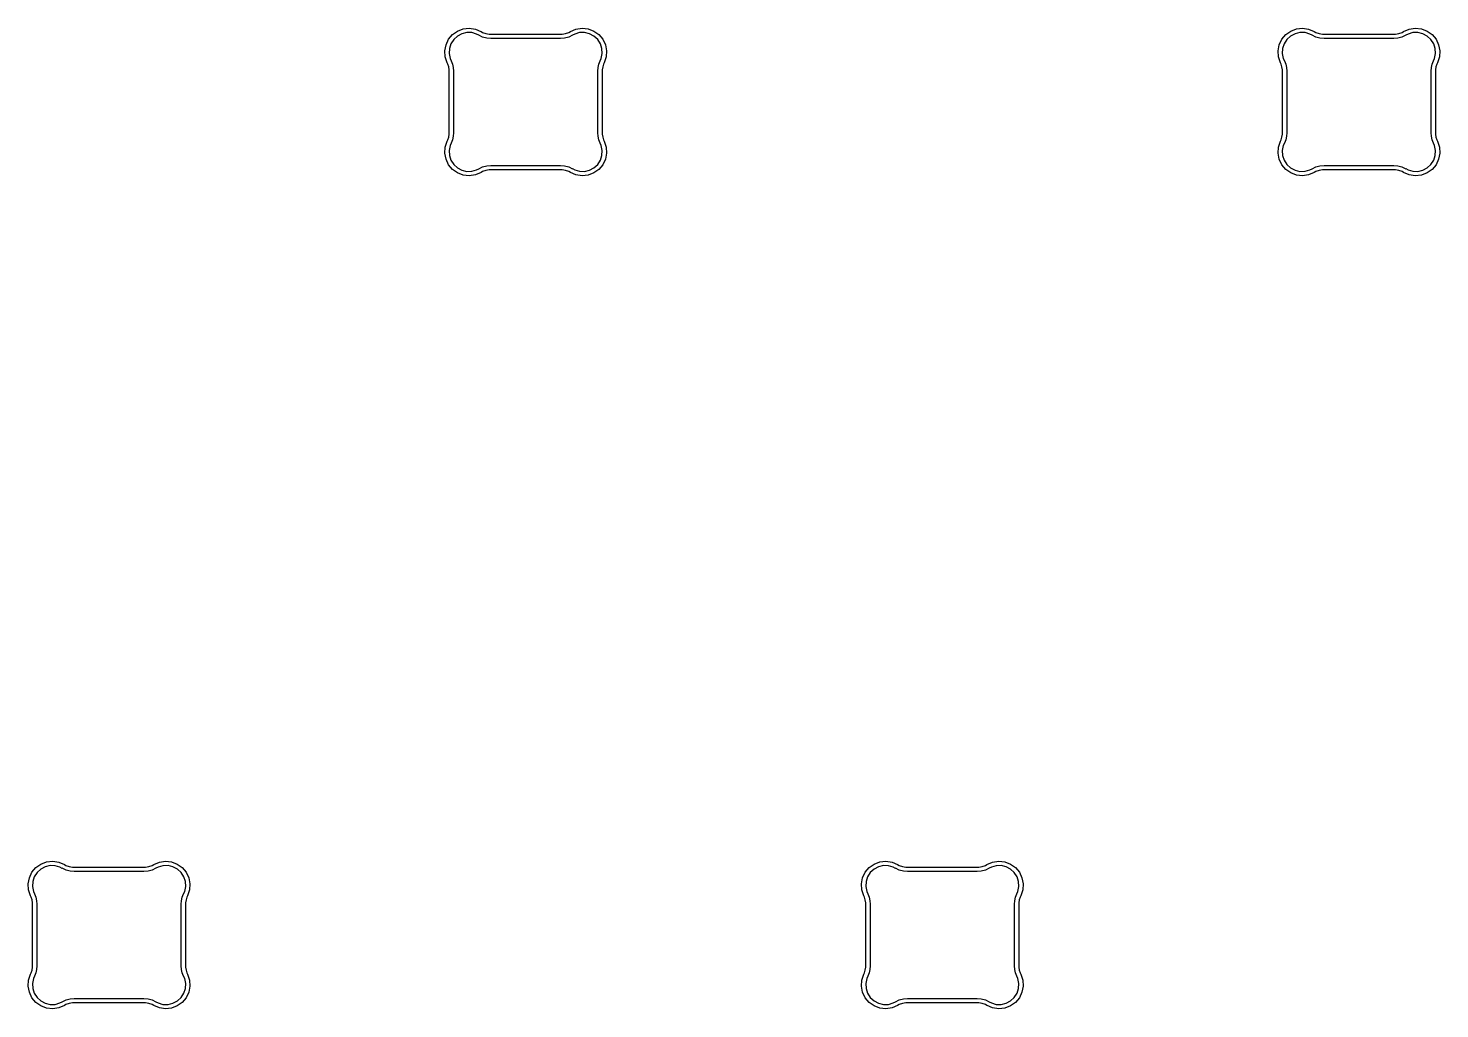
# Model space of a CAD drawing. Extents: x 46 to 356, y -183 to -54.
# Drawn here: x 84.8 to 117.07, y -109.79 to -87.36 of the extents above; entities that cross this region are included whole.
import ezdxf

# ---------------------------------------------------------------- set-up
doc = ezdxf.new("R2010")
doc.units = 0
doc.layers.add('BLACK', color=7, linetype='CONTINUOUS')

msp = doc.modelspace()

# ---------------------------------------------------------------- linework, layer by layer
at = {"layer": 'BLACK', "linetype": 'CONTINUOUS'}
for p, q in [((94.503011, -87.509235), (94.616941, -87.428262)), ((94.616941, -87.428262), (94.747605, -87.378624)), ((94.747605, -87.378624), (94.886562, -87.363528)), ((94.886562, -87.363528), (95.024836, -87.383949)), ((95.024836, -87.383949), (95.153298, -87.438483)), ((95.153298, -87.438483), (95.153511, -87.43853)), ((95.153511, -87.43853), (95.153499, -87.438551)), ((95.153499, -87.438551), (95.153504, -87.438554)), ((95.153504, -87.438554), (95.153517, -87.438533)), ((95.153517, -87.438533), (95.153569, -87.438592)), ((95.153569, -87.438592), (95.187849, -87.458579)), ((97.162133, -87.458568), (97.19648, -87.438533)), ((97.19648, -87.438534), (97.196495, -87.43853)), ((97.19648, -87.438533), (97.19648, -87.438534)), ((97.196495, -87.43853), (97.325153, -87.383913)), ((97.325153, -87.383913), (97.463437, -87.36349)), ((97.463437, -87.36349), (97.602403, -87.378587)), ((97.602403, -87.378587), (97.733076, -87.428228)), ((97.733076, -87.428228), (97.847014, -87.509207)), ((113.553011, -87.509235), (113.666941, -87.428262)), ((113.666941, -87.428262), (113.797605, -87.378624)), ((113.797605, -87.378624), (113.936562, -87.363528)), ((113.936562, -87.363528), (114.074836, -87.383949)), ((114.074836, -87.383949), (114.203298, -87.438483)), ((114.203298, -87.438483), (114.203511, -87.43853)), ((114.203511, -87.43853), (114.203499, -87.438551)), ((114.203499, -87.438551), (114.203504, -87.438554)), ((114.203504, -87.438554), (114.203517, -87.438533)), ((114.203517, -87.438533), (114.203569, -87.438592)), ((114.203569, -87.438592), (114.237849, -87.458579)), ((116.212133, -87.458568), (116.24648, -87.438533)), ((116.24648, -87.438534), (116.246495, -87.43853)), ((116.24648, -87.438533), (116.24648, -87.438534)), ((116.246495, -87.43853), (116.375153, -87.383913)), ((116.375153, -87.383913), (116.513437, -87.36349)), ((116.513437, -87.36349), (116.652403, -87.378587)), ((116.652403, -87.378587), (116.783076, -87.428228)), ((116.783076, -87.428228), (116.897014, -87.509207)), ((94.327049, -87.879882), (94.353227, -87.742581)), ((94.353227, -87.742581), (94.413172, -87.616314)), ((94.413172, -87.616314), (94.503011, -87.509235)), ((94.466278, -87.718888), (94.430476, -87.828456)), ((94.528544, -87.621885), (94.466278, -87.718888)), ((94.613253, -87.54371), (94.528544, -87.621885)), ((94.714932, -87.489414), (94.613253, -87.54371)), ((94.827016, -87.462504), (94.714932, -87.489414)), ((94.942263, -87.464718), (94.827016, -87.462504)), ((95.05323, -87.495912), (94.942263, -87.464718)), ((95.103041, -87.524905), (95.05323, -87.495912)), ((95.103061, -87.524871), (95.103041, -87.524905)), ((95.103055, -87.524895), (95.103067, -87.524874)), ((95.190635, -87.56619), (95.103055, -87.524895)), ((95.103065, -87.524871), (95.103061, -87.524871)), ((95.103067, -87.524874), (95.103065, -87.524871)), ((95.187849, -87.458579), (95.262486, -87.486032)), ((95.2841, -87.591487), (95.190635, -87.56619)), ((95.262486, -87.486032), (95.34078, -87.49997)), ((95.380544, -87.6), (95.2841, -87.591487)), ((95.34078, -87.49997), (95.380543, -87.500001)), ((95.380543, -87.500001), (95.380544, -87.500001)), ((95.380544, -87.500001), (95.380548, -87.500001)), ((95.380548, -87.600001), (95.380544, -87.6)), ((95.380548, -87.500001), (96.969452, -87.500001)), ((95.380553, -87.600001), (95.380548, -87.600001)), ((96.969452, -87.600001), (95.380553, -87.600001)), ((96.969452, -87.500001), (96.969577, -87.500025)), ((96.969455, -87.6), (96.969452, -87.600001)), ((96.969457, -87.600001), (96.969455, -87.6)), ((97.065907, -87.591493), (96.969457, -87.600026)), ((96.969457, -87.600026), (96.969457, -87.600001)), ((96.969577, -87.500025), (97.00921, -87.499987)), ((97.00921, -87.499987), (97.087501, -87.486034)), ((97.159367, -87.566179), (97.065907, -87.591493)), ((97.087501, -87.486034), (97.162133, -87.458568)), ((97.246923, -87.524876), (97.159367, -87.566179)), ((97.246939, -87.524873), (97.246923, -87.524876)), ((97.296754, -87.495876), (97.246939, -87.524873)), ((97.407731, -87.464679), (97.296754, -87.495876)), ((97.522988, -87.462465), (97.407731, -87.464679)), ((97.635081, -87.489377), (97.522988, -87.462465)), ((97.736769, -87.543678), (97.635081, -87.489377)), ((97.821485, -87.621859), (97.736769, -87.543678)), ((97.883757, -87.718871), (97.821485, -87.621859)), ((97.847014, -87.509207), (97.93686, -87.616292)), ((97.919562, -87.828448), (97.883757, -87.718871)), ((97.93686, -87.616292), (97.996809, -87.742569)), ((97.996809, -87.742569), (98.022989, -87.879879)), ((113.377049, -87.879882), (113.403227, -87.742581)), ((113.403227, -87.742581), (113.463172, -87.616314)), ((113.463172, -87.616314), (113.553011, -87.509235)), ((113.516278, -87.718888), (113.480476, -87.828456)), ((113.578544, -87.621885), (113.516278, -87.718888)), ((113.663253, -87.54371), (113.578544, -87.621885)), ((113.764932, -87.489414), (113.663253, -87.54371)), ((113.877016, -87.462504), (113.764932, -87.489414)), ((113.992263, -87.464718), (113.877016, -87.462504)), ((114.10323, -87.495912), (113.992263, -87.464718)), ((114.153041, -87.524905), (114.10323, -87.495912)), ((114.153061, -87.524871), (114.153041, -87.524905)), ((114.153055, -87.524895), (114.153067, -87.524874)), ((114.240635, -87.56619), (114.153055, -87.524895)), ((114.153065, -87.524871), (114.153061, -87.524871)), ((114.153067, -87.524874), (114.153065, -87.524871)), ((114.237849, -87.458579), (114.312486, -87.486032)), ((114.3341, -87.591487), (114.240635, -87.56619)), ((114.312486, -87.486032), (114.39078, -87.49997)), ((114.430544, -87.6), (114.3341, -87.591487)), ((114.39078, -87.49997), (114.430543, -87.500001)), ((114.430543, -87.500001), (114.430544, -87.500001)), ((114.430544, -87.500001), (114.430548, -87.500001)), ((114.430548, -87.600001), (114.430544, -87.6)), ((114.430548, -87.500001), (116.019452, -87.500001)), ((114.430553, -87.600001), (114.430548, -87.600001)), ((116.019452, -87.600001), (114.430553, -87.600001)), ((116.019452, -87.500001), (116.019577, -87.500025)), ((116.019455, -87.6), (116.019452, -87.600001)), ((116.019457, -87.600001), (116.019455, -87.6)), ((116.115907, -87.591493), (116.019457, -87.600026)), ((116.019457, -87.600026), (116.019457, -87.600001)), ((116.019577, -87.500025), (116.05921, -87.499987)), ((116.05921, -87.499987), (116.137501, -87.486034)), ((116.209367, -87.566179), (116.115907, -87.591493)), ((116.137501, -87.486034), (116.212133, -87.458568)), ((116.296923, -87.524876), (116.209367, -87.566179)), ((116.296939, -87.524873), (116.296923, -87.524876)), ((116.346754, -87.495876), (116.296939, -87.524873)), ((116.457731, -87.464679), (116.346754, -87.495876)), ((116.572988, -87.462465), (116.457731, -87.464679)), ((116.685081, -87.489377), (116.572988, -87.462465)), ((116.786769, -87.543678), (116.685081, -87.489377)), ((116.871485, -87.621859), (116.786769, -87.543678)), ((116.933757, -87.718871), (116.871485, -87.621859)), ((116.897014, -87.509207), (116.98686, -87.616292)), ((116.969562, -87.828448), (116.933757, -87.718871)), ((116.98686, -87.616292), (117.046809, -87.742569)), ((117.046809, -87.742569), (117.072989, -87.879879)), ((94.336329, -88.019348), (94.327049, -87.879882)), ((94.380466, -88.151971), (94.336329, -88.019348)), ((94.430476, -87.828456), (94.423452, -87.94351)), ((94.423452, -87.94351), (94.445657, -88.056619)), ((94.445657, -88.056619), (94.470567, -88.108592)), ((97.879509, -88.108519), (97.90438, -88.056631)), ((97.90438, -88.056631), (97.926587, -87.943512)), ((97.926587, -87.943512), (97.919562, -87.828448)), ((98.013709, -88.019355), (97.969569, -88.151987)), ((98.022989, -87.879879), (98.013709, -88.019355)), ((113.386329, -88.019348), (113.377049, -87.879882)), ((113.430466, -88.151971), (113.386329, -88.019348)), ((113.480476, -87.828456), (113.473452, -87.94351)), ((113.473452, -87.94351), (113.495657, -88.056619)), ((113.495657, -88.056619), (113.520567, -88.108592)), ((116.929509, -88.108519), (116.95438, -88.056631)), ((116.95438, -88.056631), (116.976587, -87.943512)), ((116.976587, -87.943512), (116.969562, -87.828448)), ((117.063709, -88.019355), (117.019569, -88.151987)), ((117.072989, -87.879879), (117.063709, -88.019355)), ((94.380466, -88.151972), (94.380465, -88.151971)), ((94.380465, -88.151971), (94.380466, -88.151971)), ((94.395092, -88.182347), (94.380466, -88.151972)), ((94.414965, -88.246778), (94.395092, -88.182347)), ((94.425016, -88.31345), (94.414965, -88.246778)), ((94.425001, -88.347159), (94.425017, -88.347073)), ((94.425001, -89.75284), (94.425001, -88.347159)), ((94.425017, -88.347073), (94.425016, -88.31345)), ((94.470567, -88.108592), (94.470567, -88.108593)), ((94.470567, -88.108593), (94.470567, -88.108596)), ((94.470567, -88.108596), (94.500585, -88.185089)), ((94.500585, -88.185089), (94.518872, -88.265207)), ((94.518872, -88.265207), (94.525018, -88.347155)), ((94.525001, -88.347155), (94.525, -88.347156)), ((94.525, -88.347156), (94.525001, -88.347159)), ((94.525018, -88.347155), (94.525001, -88.347155)), ((94.525001, -88.347159), (94.525001, -89.752843)), ((97.824999, -88.347154), (97.83114, -88.265212)), ((97.824999, -88.347155), (97.824999, -88.347154)), ((97.824999, -88.347159), (97.824999, -88.347155)), ((97.824999, -89.752843), (97.824999, -88.347159)), ((97.83114, -88.265212), (97.849411, -88.185097)), ((97.849411, -88.185097), (97.879407, -88.108596)), ((97.879407, -88.108596), (97.879427, -88.108606)), ((97.879427, -88.108606), (97.879431, -88.1086)), ((97.879431, -88.1086), (97.879433, -88.108592)), ((97.879433, -88.108592), (97.879438, -88.108594)), ((97.879438, -88.108594), (97.879509, -88.108519)), ((97.935044, -88.246768), (97.924999, -88.313447)), ((97.924999, -88.313447), (97.924999, -88.347159)), ((97.924999, -88.347159), (97.924999, -89.752843)), ((97.954903, -88.182328), (97.935044, -88.246768)), ((97.969486, -88.15202), (97.954903, -88.182328)), ((97.969535, -88.15197), (97.969486, -88.15202)), ((97.969569, -88.151987), (97.969535, -88.15197)), ((113.430466, -88.151972), (113.430465, -88.151971)), ((113.430465, -88.151971), (113.430466, -88.151971)), ((113.445092, -88.182347), (113.430466, -88.151972)), ((113.464965, -88.246778), (113.445092, -88.182347)), ((113.475016, -88.31345), (113.464965, -88.246778)), ((113.475001, -88.347159), (113.475017, -88.347073)), ((113.475001, -89.75284), (113.475001, -88.347159)), ((113.475017, -88.347073), (113.475016, -88.31345)), ((113.520567, -88.108592), (113.520567, -88.108593)), ((113.520567, -88.108593), (113.520567, -88.108596)), ((113.520567, -88.108596), (113.550585, -88.185089)), ((113.550585, -88.185089), (113.568872, -88.265207)), ((113.568872, -88.265207), (113.575018, -88.347155)), ((113.575001, -88.347155), (113.575, -88.347156)), ((113.575, -88.347156), (113.575001, -88.347159)), ((113.575018, -88.347155), (113.575001, -88.347155)), ((113.575001, -88.347159), (113.575001, -89.752843)), ((116.874999, -88.347154), (116.88114, -88.265212)), ((116.874999, -88.347155), (116.874999, -88.347154)), ((116.874999, -88.347159), (116.874999, -88.347155)), ((116.874999, -89.752843), (116.874999, -88.347159)), ((116.88114, -88.265212), (116.899411, -88.185097)), ((116.899411, -88.185097), (116.929407, -88.108596)), ((116.929407, -88.108596), (116.929427, -88.108606)), ((116.929427, -88.108606), (116.929431, -88.1086)), ((116.929431, -88.1086), (116.929433, -88.108592)), ((116.929433, -88.108592), (116.929438, -88.108594)), ((116.929438, -88.108594), (116.929509, -88.108519)), ((116.985044, -88.246768), (116.974999, -88.313447)), ((116.974999, -88.313447), (116.974999, -88.347159)), ((116.974999, -88.347159), (116.974999, -89.752843)), ((117.004903, -88.182328), (116.985044, -88.246768)), ((117.019486, -88.15202), (117.004903, -88.182328)), ((117.019535, -88.15197), (117.019486, -88.15202)), ((117.019569, -88.151987), (117.019535, -88.15197)), ((94.336289, -90.080646), (94.380428, -89.948014)), ((94.380428, -89.948014), (94.380465, -89.948032)), ((94.38045, -89.948022), (94.395075, -89.917648)), ((94.380466, -89.94803), (94.38045, -89.948022)), ((94.380465, -89.948031), (94.380466, -89.94803)), ((94.380465, -89.948032), (94.380465, -89.948031)), ((94.395075, -89.917648), (94.414948, -89.853221)), ((94.414948, -89.853221), (94.424999, -89.786551)), ((94.424999, -89.786551), (94.425001, -89.75284)), ((94.470474, -89.991507), (94.445618, -90.04337)), ((94.470566, -89.991412), (94.470474, -89.991507)), ((94.470567, -89.99141), (94.470549, -89.991401)), ((94.470549, -89.991401), (94.470549, -89.991404)), ((94.470549, -89.991404), (94.470566, -89.991412)), ((94.470577, -89.99133), (94.470567, -89.99141)), ((94.500568, -89.914908), (94.470577, -89.99133)), ((94.518855, -89.834794), (94.500568, -89.914908)), ((94.525001, -89.752848), (94.518855, -89.834794)), ((94.525001, -89.752843), (94.525, -89.752846)), ((94.525, -89.752846), (94.525001, -89.752848)), ((97.825039, -89.753048), (97.824999, -89.752843)), ((97.831154, -89.834784), (97.825039, -89.753048)), ((97.849425, -89.914902), (97.831154, -89.834784)), ((97.87943, -89.991404), (97.849425, -89.914902)), ((97.879432, -89.991406), (97.87943, -89.991404)), ((97.879433, -89.99141), (97.879432, -89.991406)), ((97.904343, -90.043383), (97.879433, -89.99141)), ((97.924999, -89.752843), (97.924998, -89.752846)), ((97.924998, -89.752846), (97.924999, -89.752849)), ((97.924999, -89.752849), (97.925024, -89.752849)), ((97.925024, -89.752849), (97.925019, -89.78656)), ((97.925019, -89.78656), (97.935057, -89.853231)), ((97.935057, -89.853231), (97.954918, -89.917662)), ((97.954918, -89.917662), (97.969538, -89.948038)), ((97.969538, -89.948038), (97.969538, -89.948043)), ((97.969538, -89.948043), (98.013671, -90.080654)), ((113.386289, -90.080646), (113.430428, -89.948014)), ((113.430428, -89.948014), (113.430465, -89.948032)), ((113.43045, -89.948022), (113.445075, -89.917648)), ((113.430466, -89.94803), (113.43045, -89.948022)), ((113.430465, -89.948031), (113.430466, -89.94803)), ((113.430465, -89.948032), (113.430465, -89.948031)), ((113.445075, -89.917648), (113.464948, -89.853221)), ((113.464948, -89.853221), (113.474999, -89.786551)), ((113.474999, -89.786551), (113.475001, -89.75284)), ((113.520474, -89.991507), (113.495618, -90.04337)), ((113.520566, -89.991412), (113.520474, -89.991507)), ((113.520567, -89.99141), (113.520549, -89.991401)), ((113.520549, -89.991401), (113.520549, -89.991404)), ((113.520549, -89.991404), (113.520566, -89.991412)), ((113.520577, -89.99133), (113.520567, -89.99141)), ((113.550568, -89.914908), (113.520577, -89.99133)), ((113.568855, -89.834794), (113.550568, -89.914908)), ((113.575001, -89.752848), (113.568855, -89.834794)), ((113.575001, -89.752843), (113.575, -89.752846)), ((113.575, -89.752846), (113.575001, -89.752848)), ((116.875039, -89.753048), (116.874999, -89.752843)), ((116.881154, -89.834784), (116.875039, -89.753048)), ((116.899425, -89.914902), (116.881154, -89.834784)), ((116.92943, -89.991404), (116.899425, -89.914902)), ((116.929432, -89.991406), (116.92943, -89.991404)), ((116.929433, -89.99141), (116.929432, -89.991406)), ((116.954343, -90.043383), (116.929433, -89.99141)), ((116.974999, -89.752843), (116.974998, -89.752846)), ((116.974998, -89.752846), (116.974999, -89.752849)), ((116.974999, -89.752849), (116.975024, -89.752849)), ((116.975024, -89.752849), (116.975019, -89.78656)), ((116.975019, -89.78656), (116.985057, -89.853231)), ((116.985057, -89.853231), (117.004918, -89.917662)), ((117.004918, -89.917662), (117.019538, -89.948038)), ((117.019538, -89.948038), (117.019538, -89.948043)), ((117.019538, -89.948043), (117.063671, -90.080654)), ((94.32701, -90.220122), (94.336289, -90.080646)), ((94.35319, -90.357433), (94.32701, -90.220122)), ((94.413139, -90.483709), (94.35319, -90.357433)), ((94.445618, -90.04337), (94.423411, -90.156489)), ((94.423411, -90.156489), (94.430437, -90.271553)), ((94.430437, -90.271553), (94.466242, -90.38113)), ((97.88372, -90.381112), (97.919522, -90.271545)), ((97.926548, -90.156492), (97.904343, -90.043383)), ((97.919522, -90.271545), (97.926548, -90.156492)), ((97.996771, -90.35742), (97.936827, -90.483687)), ((98.02295, -90.22012), (97.996771, -90.35742)), ((98.013671, -90.080654), (98.02295, -90.22012)), ((113.37701, -90.220122), (113.386289, -90.080646)), ((113.40319, -90.357433), (113.37701, -90.220122)), ((113.463139, -90.483709), (113.40319, -90.357433)), ((113.495618, -90.04337), (113.473411, -90.156489)), ((113.473411, -90.156489), (113.480437, -90.271553)), ((113.480437, -90.271553), (113.516242, -90.38113)), ((116.93372, -90.381112), (116.969522, -90.271545)), ((116.976548, -90.156492), (116.954343, -90.043383)), ((116.969522, -90.271545), (116.976548, -90.156492)), ((117.046771, -90.35742), (116.986827, -90.483687)), ((117.07295, -90.22012), (117.046771, -90.35742)), ((117.063671, -90.080654), (117.07295, -90.22012)), ((94.502984, -90.590795), (94.413139, -90.483709)), ((94.466242, -90.38113), (94.528514, -90.478143)), ((94.616923, -90.671774), (94.502984, -90.590795)), ((94.528514, -90.478143), (94.61323, -90.556324)), ((94.61323, -90.556324), (94.714918, -90.610624)), ((94.747596, -90.721415), (94.616923, -90.671774)), ((94.714918, -90.610624), (94.827011, -90.637537)), ((94.827011, -90.637537), (94.942269, -90.635323)), ((94.942269, -90.635323), (95.053246, -90.604126)), ((95.153503, -90.661472), (95.024847, -90.716089)), ((95.053246, -90.604126), (95.10306, -90.57513)), ((95.10306, -90.57513), (95.103061, -90.57513)), ((95.103061, -90.57513), (95.103065, -90.575129)), ((95.103065, -90.575129), (95.103067, -90.575127)), ((95.103067, -90.575127), (95.190643, -90.533833)), ((95.153511, -90.661471), (95.153503, -90.661472)), ((95.153517, -90.661467), (95.153511, -90.661471)), ((95.18786, -90.641444), (95.153517, -90.661466)), ((95.153517, -90.661466), (95.153517, -90.661467)), ((95.262492, -90.613993), (95.18786, -90.641444)), ((95.190643, -90.533833), (95.284103, -90.508538)), ((95.340782, -90.600055), (95.262492, -90.613993)), ((95.284103, -90.508538), (95.380326, -90.500043)), ((95.380542, -90.600024), (95.340782, -90.600055)), ((95.380326, -90.500043), (95.380547, -90.5)), ((95.380543, -90.599999), (95.380542, -90.6)), ((95.380542, -90.6), (95.380542, -90.600024)), ((95.380547, -90.6), (95.380543, -90.599999)), ((95.380547, -90.5), (96.969452, -90.5)), ((96.969452, -90.6), (95.380547, -90.6)), ((96.969452, -90.5), (96.969464, -90.500002)), ((96.969453, -90.599999), (96.969452, -90.6)), ((96.969458, -90.600001), (96.969453, -90.599999)), ((97.00922, -90.600032), (96.969458, -90.600001)), ((96.969464, -90.500002), (97.065901, -90.508515)), ((97.087514, -90.61397), (97.00922, -90.600032)), ((97.065901, -90.508515), (97.159365, -90.533812)), ((97.162151, -90.641423), (97.087514, -90.61397)), ((97.159365, -90.533812), (97.246945, -90.575107)), ((97.196432, -90.661411), (97.162151, -90.641423)), ((97.196483, -90.661469), (97.196432, -90.661411)), ((97.196494, -90.661448), (97.196483, -90.661469)), ((97.196489, -90.661472), (97.196501, -90.661452)), ((97.196713, -90.66152), (97.196489, -90.661472)), ((97.196501, -90.661452), (97.196494, -90.661448)), ((97.325165, -90.71605), (97.196713, -90.66152)), ((97.246945, -90.575107), (97.246933, -90.575128)), ((97.246933, -90.575128), (97.246934, -90.57513)), ((97.246934, -90.57513), (97.246939, -90.575131)), ((97.246939, -90.575131), (97.246961, -90.575094)), ((97.246961, -90.575094), (97.296771, -90.604087)), ((97.296771, -90.604087), (97.407738, -90.635282)), ((97.407738, -90.635282), (97.522984, -90.637495)), ((97.522984, -90.637495), (97.635067, -90.610585)), ((97.733058, -90.671737), (97.602395, -90.721375)), ((97.635067, -90.610585), (97.736746, -90.556289)), ((97.846988, -90.590765), (97.733058, -90.671737)), ((97.736746, -90.556289), (97.821454, -90.478115)), ((97.821454, -90.478115), (97.88372, -90.381112)), ((97.936827, -90.483687), (97.846988, -90.590765)), ((113.552984, -90.590795), (113.463139, -90.483709)), ((113.516242, -90.38113), (113.578514, -90.478143)), ((113.666923, -90.671774), (113.552984, -90.590795)), ((113.578514, -90.478143), (113.66323, -90.556324)), ((113.66323, -90.556324), (113.764918, -90.610624)), ((113.797596, -90.721415), (113.666923, -90.671774)), ((113.764918, -90.610624), (113.877011, -90.637537)), ((113.877011, -90.637537), (113.992269, -90.635323)), ((113.992269, -90.635323), (114.103246, -90.604126)), ((114.203503, -90.661472), (114.074847, -90.716089)), ((114.103246, -90.604126), (114.15306, -90.57513)), ((114.15306, -90.57513), (114.153061, -90.57513)), ((114.153061, -90.57513), (114.153065, -90.575129)), ((114.153065, -90.575129), (114.153067, -90.575127)), ((114.153067, -90.575127), (114.240643, -90.533833)), ((114.203511, -90.661471), (114.203503, -90.661472)), ((114.203517, -90.661467), (114.203511, -90.661471)), ((114.23786, -90.641444), (114.203517, -90.661466)), ((114.203517, -90.661466), (114.203517, -90.661467)), ((114.312492, -90.613993), (114.23786, -90.641444)), ((114.240643, -90.533833), (114.334103, -90.508538)), ((114.390782, -90.600055), (114.312492, -90.613993)), ((114.334103, -90.508538), (114.430326, -90.500043)), ((114.430542, -90.600024), (114.390782, -90.600055)), ((114.430326, -90.500043), (114.430547, -90.5)), ((114.430543, -90.599999), (114.430542, -90.6)), ((114.430542, -90.6), (114.430542, -90.600024)), ((114.430547, -90.6), (114.430543, -90.599999)), ((114.430547, -90.5), (116.019452, -90.5)), ((116.019452, -90.6), (114.430547, -90.6)), ((116.019452, -90.5), (116.019464, -90.500002)), ((116.019453, -90.599999), (116.019452, -90.6)), ((116.019458, -90.600001), (116.019453, -90.599999)), ((116.05922, -90.600032), (116.019458, -90.600001)), ((116.019464, -90.500002), (116.115901, -90.508515)), ((116.137514, -90.61397), (116.05922, -90.600032)), ((116.115901, -90.508515), (116.209365, -90.533812)), ((116.212151, -90.641423), (116.137514, -90.61397)), ((116.209365, -90.533812), (116.296945, -90.575107)), ((116.246432, -90.661411), (116.212151, -90.641423)), ((116.246483, -90.661469), (116.246432, -90.661411)), ((116.246494, -90.661448), (116.246483, -90.661469)), ((116.246489, -90.661472), (116.246501, -90.661452)), ((116.246713, -90.66152), (116.246489, -90.661472)), ((116.246501, -90.661452), (116.246494, -90.661448)), ((116.375165, -90.71605), (116.246713, -90.66152)), ((116.296945, -90.575107), (116.296933, -90.575128)), ((116.296933, -90.575128), (116.296934, -90.57513)), ((116.296934, -90.57513), (116.296939, -90.575131)), ((116.296939, -90.575131), (116.296961, -90.575094)), ((116.296961, -90.575094), (116.346771, -90.604087)), ((116.346771, -90.604087), (116.457738, -90.635282)), ((116.457738, -90.635282), (116.572984, -90.637495)), ((116.572984, -90.637495), (116.685067, -90.610585)), ((116.783058, -90.671737), (116.652395, -90.721375)), ((116.685067, -90.610585), (116.786746, -90.556289)), ((116.896988, -90.590765), (116.783058, -90.671737)), ((116.786746, -90.556289), (116.871454, -90.478115)), ((116.871454, -90.478115), (116.93372, -90.381112)), ((116.986827, -90.483687), (116.896988, -90.590765)), ((94.886562, -90.736512), (94.747596, -90.721415)), ((95.024847, -90.716089), (94.886562, -90.736512)), ((97.463439, -90.736471), (97.325165, -90.71605)), ((97.602395, -90.721375), (97.463439, -90.736471)), ((113.936562, -90.736512), (113.797596, -90.721415)), ((114.074847, -90.716089), (113.936562, -90.736512)), ((116.513439, -90.736471), (116.375165, -90.71605)), ((116.652395, -90.721375), (116.513439, -90.736471)), ((84.978011, -106.559235), (85.091941, -106.478262)), ((85.091941, -106.478262), (85.222605, -106.428624)), ((85.222605, -106.428624), (85.361562, -106.413528)), ((85.361562, -106.413528), (85.499836, -106.433949)), ((85.499836, -106.433949), (85.628298, -106.488483)), ((85.628298, -106.488483), (85.628511, -106.48853)), ((85.628511, -106.48853), (85.628499, -106.488551)), ((85.628499, -106.488551), (85.628504, -106.488554)), ((85.628504, -106.488554), (85.628517, -106.488533)), ((85.628517, -106.488533), (85.628569, -106.488592)), ((85.628569, -106.488592), (85.662849, -106.508579)), ((87.637133, -106.508568), (87.67148, -106.488533)), ((87.67148, -106.488534), (87.671495, -106.48853)), ((87.67148, -106.488533), (87.67148, -106.488534)), ((87.671495, -106.48853), (87.800153, -106.433913)), ((87.800153, -106.433913), (87.938437, -106.41349)), ((87.938437, -106.41349), (88.077403, -106.428587)), ((88.077403, -106.428587), (88.208076, -106.478228)), ((88.208076, -106.478228), (88.322014, -106.559207)), ((104.028011, -106.559235), (104.141941, -106.478262)), ((104.141941, -106.478262), (104.272605, -106.428624)), ((104.272605, -106.428624), (104.411562, -106.413528)), ((104.411562, -106.413528), (104.549836, -106.433949)), ((104.549836, -106.433949), (104.678298, -106.488483)), ((104.678298, -106.488483), (104.678511, -106.48853)), ((104.678511, -106.48853), (104.678499, -106.488551)), ((104.678499, -106.488551), (104.678504, -106.488554)), ((104.678504, -106.488554), (104.678517, -106.488533)), ((104.678517, -106.488533), (104.678569, -106.488592)), ((104.678569, -106.488592), (104.712849, -106.508579)), ((106.687133, -106.508568), (106.72148, -106.488533)), ((106.72148, -106.488534), (106.721495, -106.48853)), ((106.72148, -106.488533), (106.72148, -106.488534)), ((106.721495, -106.48853), (106.850153, -106.433913)), ((106.850153, -106.433913), (106.988437, -106.41349)), ((106.988437, -106.41349), (107.127403, -106.428587)), ((107.127403, -106.428587), (107.258076, -106.478228)), ((107.258076, -106.478228), (107.372014, -106.559207)), ((84.802049, -106.929882), (84.828227, -106.792581)), ((84.828227, -106.792581), (84.888172, -106.666314)), ((84.888172, -106.666314), (84.978011, -106.559235)), ((84.941278, -106.768888), (84.905476, -106.878456)), ((85.003544, -106.671885), (84.941278, -106.768888)), ((85.088253, -106.59371), (85.003544, -106.671885)), ((85.189932, -106.539414), (85.088253, -106.59371)), ((85.302016, -106.512504), (85.189932, -106.539414)), ((85.417263, -106.514718), (85.302016, -106.512504)), ((85.52823, -106.545912), (85.417263, -106.514718)), ((85.578041, -106.574905), (85.52823, -106.545912)), ((85.578061, -106.574871), (85.578041, -106.574905)), ((85.578055, -106.574895), (85.578067, -106.574874)), ((85.665635, -106.61619), (85.578055, -106.574895)), ((85.578065, -106.574871), (85.578061, -106.574871)), ((85.578067, -106.574874), (85.578065, -106.574871)), ((85.662849, -106.508579), (85.737486, -106.536032)), ((85.7591, -106.641487), (85.665635, -106.61619)), ((85.737486, -106.536032), (85.81578, -106.54997)), ((85.855544, -106.65), (85.7591, -106.641487)), ((85.81578, -106.54997), (85.855543, -106.550001)), ((85.855543, -106.550001), (85.855544, -106.550001)), ((85.855544, -106.550001), (85.855548, -106.550001)), ((85.855548, -106.650001), (85.855544, -106.65)), ((85.855548, -106.550001), (87.444452, -106.550001)), ((85.855553, -106.650001), (85.855548, -106.650001)), ((87.444452, -106.650001), (85.855553, -106.650001)), ((87.444452, -106.550001), (87.444577, -106.550025)), ((87.444455, -106.65), (87.444452, -106.650001)), ((87.444457, -106.650001), (87.444455, -106.65)), ((87.540907, -106.641493), (87.444457, -106.650026)), ((87.444457, -106.650026), (87.444457, -106.650001)), ((87.444577, -106.550025), (87.48421, -106.549987)), ((87.48421, -106.549987), (87.562501, -106.536034)), ((87.634367, -106.616179), (87.540907, -106.641493)), ((87.562501, -106.536034), (87.637133, -106.508568)), ((87.721923, -106.574876), (87.634367, -106.616179)), ((87.721939, -106.574873), (87.721923, -106.574876)), ((87.771754, -106.545876), (87.721939, -106.574873)), ((87.882731, -106.514679), (87.771754, -106.545876)), ((87.997988, -106.512465), (87.882731, -106.514679)), ((88.110081, -106.539377), (87.997988, -106.512465)), ((88.211769, -106.593678), (88.110081, -106.539377)), ((88.296485, -106.671859), (88.211769, -106.593678)), ((88.358757, -106.768871), (88.296485, -106.671859)), ((88.322014, -106.559207), (88.41186, -106.666292)), ((88.394562, -106.878448), (88.358757, -106.768871)), ((88.41186, -106.666292), (88.471809, -106.792569)), ((88.471809, -106.792569), (88.497989, -106.929879)), ((103.852049, -106.929882), (103.878227, -106.792581)), ((103.878227, -106.792581), (103.938172, -106.666314)), ((103.938172, -106.666314), (104.028011, -106.559235)), ((103.991278, -106.768888), (103.955476, -106.878456)), ((104.053544, -106.671885), (103.991278, -106.768888)), ((104.138253, -106.59371), (104.053544, -106.671885)), ((104.239932, -106.539414), (104.138253, -106.59371)), ((104.352016, -106.512504), (104.239932, -106.539414)), ((104.467263, -106.514718), (104.352016, -106.512504)), ((104.57823, -106.545912), (104.467263, -106.514718)), ((104.628041, -106.574905), (104.57823, -106.545912)), ((104.628061, -106.574871), (104.628041, -106.574905)), ((104.628055, -106.574895), (104.628067, -106.574874)), ((104.715635, -106.61619), (104.628055, -106.574895)), ((104.628065, -106.574871), (104.628061, -106.574871)), ((104.628067, -106.574874), (104.628065, -106.574871)), ((104.712849, -106.508579), (104.787486, -106.536032)), ((104.8091, -106.641487), (104.715635, -106.61619)), ((104.787486, -106.536032), (104.86578, -106.54997)), ((104.905544, -106.65), (104.8091, -106.641487)), ((104.86578, -106.54997), (104.905543, -106.550001)), ((104.905543, -106.550001), (104.905544, -106.550001)), ((104.905544, -106.550001), (104.905548, -106.550001)), ((104.905548, -106.650001), (104.905544, -106.65)), ((104.905548, -106.550001), (106.494452, -106.550001)), ((104.905553, -106.650001), (104.905548, -106.650001)), ((106.494452, -106.650001), (104.905553, -106.650001)), ((106.494452, -106.550001), (106.494577, -106.550025)), ((106.494455, -106.65), (106.494452, -106.650001)), ((106.494457, -106.650001), (106.494455, -106.65)), ((106.590907, -106.641493), (106.494457, -106.650026)), ((106.494457, -106.650026), (106.494457, -106.650001)), ((106.494577, -106.550025), (106.53421, -106.549987)), ((106.53421, -106.549987), (106.612501, -106.536034)), ((106.684367, -106.616179), (106.590907, -106.641493)), ((106.612501, -106.536034), (106.687133, -106.508568)), ((106.771923, -106.574876), (106.684367, -106.616179)), ((106.771939, -106.574873), (106.771923, -106.574876)), ((106.821754, -106.545876), (106.771939, -106.574873)), ((106.932731, -106.514679), (106.821754, -106.545876)), ((107.047988, -106.512465), (106.932731, -106.514679)), ((107.160081, -106.539377), (107.047988, -106.512465)), ((107.261769, -106.593678), (107.160081, -106.539377)), ((107.346485, -106.671859), (107.261769, -106.593678)), ((107.408757, -106.768871), (107.346485, -106.671859)), ((107.372014, -106.559207), (107.46186, -106.666292)), ((107.444562, -106.878448), (107.408757, -106.768871)), ((107.46186, -106.666292), (107.521809, -106.792569)), ((107.521809, -106.792569), (107.547989, -106.929879)), ((84.811329, -107.069348), (84.802049, -106.929882)), ((84.855466, -107.201971), (84.811329, -107.069348)), ((84.905476, -106.878456), (84.898452, -106.99351)), ((84.898452, -106.99351), (84.920657, -107.106619)), ((84.920657, -107.106619), (84.945567, -107.158592)), ((88.354509, -107.158519), (88.37938, -107.106631)), ((88.37938, -107.106631), (88.401587, -106.993512)), ((88.401587, -106.993512), (88.394562, -106.878448)), ((88.488709, -107.069355), (88.444569, -107.201987)), ((88.497989, -106.929879), (88.488709, -107.069355)), ((103.861329, -107.069348), (103.852049, -106.929882)), ((103.905466, -107.201971), (103.861329, -107.069348)), ((103.955476, -106.878456), (103.948452, -106.99351)), ((103.948452, -106.99351), (103.970657, -107.106619)), ((103.970657, -107.106619), (103.995567, -107.158592)), ((107.404509, -107.158519), (107.42938, -107.106631)), ((107.42938, -107.106631), (107.451587, -106.993512)), ((107.451587, -106.993512), (107.444562, -106.878448)), ((107.538709, -107.069355), (107.494569, -107.201987)), ((107.547989, -106.929879), (107.538709, -107.069355)), ((84.855466, -107.201972), (84.855465, -107.201971)), ((84.855465, -107.201971), (84.855466, -107.201971)), ((84.870092, -107.232347), (84.855466, -107.201972)), ((84.889965, -107.296778), (84.870092, -107.232347)), ((84.900016, -107.36345), (84.889965, -107.296778)), ((84.900001, -107.397159), (84.900017, -107.397073)), ((84.900001, -108.80284), (84.900001, -107.397159)), ((84.900017, -107.397073), (84.900016, -107.36345)), ((84.945567, -107.158592), (84.945567, -107.158593)), ((84.945567, -107.158593), (84.945567, -107.158596)), ((84.945567, -107.158596), (84.975585, -107.235089)), ((84.975585, -107.235089), (84.993872, -107.315207)), ((84.993872, -107.315207), (85.000018, -107.397155)), ((85.000001, -107.397155), (85, -107.397156)), ((85, -107.397156), (85.000001, -107.397159)), ((85.000018, -107.397155), (85.000001, -107.397155)), ((85.000001, -107.397159), (85.000001, -108.802843)), ((88.299999, -107.397154), (88.30614, -107.315212)), ((88.299999, -107.397155), (88.299999, -107.397154)), ((88.299999, -107.397159), (88.299999, -107.397155)), ((88.299999, -108.802843), (88.299999, -107.397159)), ((88.30614, -107.315212), (88.324411, -107.235097)), ((88.324411, -107.235097), (88.354407, -107.158596)), ((88.354407, -107.158596), (88.354427, -107.158606)), ((88.354427, -107.158606), (88.354431, -107.1586)), ((88.354431, -107.1586), (88.354433, -107.158592)), ((88.354433, -107.158592), (88.354438, -107.158594)), ((88.354438, -107.158594), (88.354509, -107.158519)), ((88.410044, -107.296768), (88.399999, -107.363447)), ((88.399999, -107.363447), (88.399999, -107.397159)), ((88.399999, -107.397159), (88.399999, -108.802843)), ((88.429903, -107.232328), (88.410044, -107.296768)), ((88.444486, -107.20202), (88.429903, -107.232328)), ((88.444535, -107.20197), (88.444486, -107.20202)), ((88.444569, -107.201987), (88.444535, -107.20197)), ((103.905466, -107.201972), (103.905465, -107.201971)), ((103.905465, -107.201971), (103.905466, -107.201971)), ((103.920092, -107.232347), (103.905466, -107.201972)), ((103.939965, -107.296778), (103.920092, -107.232347)), ((103.950016, -107.36345), (103.939965, -107.296778)), ((103.950001, -107.397159), (103.950017, -107.397073)), ((103.950001, -108.80284), (103.950001, -107.397159)), ((103.950017, -107.397073), (103.950016, -107.36345)), ((103.995567, -107.158592), (103.995567, -107.158593)), ((103.995567, -107.158593), (103.995567, -107.158596)), ((103.995567, -107.158596), (104.025585, -107.235089)), ((104.025585, -107.235089), (104.043872, -107.315207)), ((104.043872, -107.315207), (104.050018, -107.397155)), ((104.050001, -107.397155), (104.05, -107.397156)), ((104.05, -107.397156), (104.050001, -107.397159)), ((104.050018, -107.397155), (104.050001, -107.397155)), ((104.050001, -107.397159), (104.050001, -108.802843)), ((107.349999, -107.397154), (107.35614, -107.315212)), ((107.349999, -107.397155), (107.349999, -107.397154)), ((107.349999, -107.397159), (107.349999, -107.397155)), ((107.349999, -108.802843), (107.349999, -107.397159)), ((107.35614, -107.315212), (107.374411, -107.235097)), ((107.374411, -107.235097), (107.404407, -107.158596)), ((107.404407, -107.158596), (107.404427, -107.158606)), ((107.404427, -107.158606), (107.404431, -107.1586)), ((107.404431, -107.1586), (107.404433, -107.158592)), ((107.404433, -107.158592), (107.404438, -107.158594)), ((107.404438, -107.158594), (107.404509, -107.158519)), ((107.460044, -107.296768), (107.449999, -107.363447)), ((107.449999, -107.363447), (107.449999, -107.397159)), ((107.449999, -107.397159), (107.449999, -108.802843)), ((107.479903, -107.232328), (107.460044, -107.296768)), ((107.494486, -107.20202), (107.479903, -107.232328)), ((107.494535, -107.20197), (107.494486, -107.20202)), ((107.494569, -107.201987), (107.494535, -107.20197)), ((84.811289, -109.130646), (84.855428, -108.998014)), ((84.855428, -108.998014), (84.855465, -108.998032)), ((84.85545, -108.998022), (84.870075, -108.967648)), ((84.855466, -108.99803), (84.85545, -108.998022)), ((84.855465, -108.998031), (84.855466, -108.99803)), ((84.855465, -108.998032), (84.855465, -108.998031)), ((84.870075, -108.967648), (84.889948, -108.903221)), ((84.889948, -108.903221), (84.899999, -108.836551)), ((84.899999, -108.836551), (84.900001, -108.80284)), ((84.945474, -109.041507), (84.920618, -109.09337)), ((84.945566, -109.041412), (84.945474, -109.041507)), ((84.945567, -109.04141), (84.945549, -109.041401)), ((84.945549, -109.041401), (84.945549, -109.041404)), ((84.945549, -109.041404), (84.945566, -109.041412)), ((84.945577, -109.04133), (84.945567, -109.04141)), ((84.975568, -108.964908), (84.945577, -109.04133)), ((84.993855, -108.884794), (84.975568, -108.964908)), ((85.000001, -108.802848), (84.993855, -108.884794)), ((85.000001, -108.802843), (85, -108.802846)), ((85, -108.802846), (85.000001, -108.802848)), ((88.300039, -108.803048), (88.299999, -108.802843)), ((88.306154, -108.884784), (88.300039, -108.803048)), ((88.324425, -108.964902), (88.306154, -108.884784)), ((88.35443, -109.041404), (88.324425, -108.964902)), ((88.354432, -109.041406), (88.35443, -109.041404)), ((88.354433, -109.04141), (88.354432, -109.041406)), ((88.379343, -109.093383), (88.354433, -109.04141)), ((88.399999, -108.802843), (88.399998, -108.802846)), ((88.399998, -108.802846), (88.399999, -108.802849)), ((88.399999, -108.802849), (88.400024, -108.802849)), ((88.400024, -108.802849), (88.400019, -108.83656)), ((88.400019, -108.83656), (88.410057, -108.903231)), ((88.410057, -108.903231), (88.429918, -108.967662)), ((88.429918, -108.967662), (88.444538, -108.998038)), ((88.444538, -108.998038), (88.444538, -108.998043)), ((88.444538, -108.998043), (88.488671, -109.130654)), ((103.861289, -109.130646), (103.905428, -108.998014)), ((103.905428, -108.998014), (103.905465, -108.998032)), ((103.90545, -108.998022), (103.920075, -108.967648)), ((103.905466, -108.99803), (103.90545, -108.998022)), ((103.905465, -108.998031), (103.905466, -108.99803)), ((103.905465, -108.998032), (103.905465, -108.998031)), ((103.920075, -108.967648), (103.939948, -108.903221)), ((103.939948, -108.903221), (103.949999, -108.836551)), ((103.949999, -108.836551), (103.950001, -108.80284)), ((103.995474, -109.041507), (103.970618, -109.09337)), ((103.995566, -109.041412), (103.995474, -109.041507)), ((103.995567, -109.04141), (103.995549, -109.041401)), ((103.995549, -109.041401), (103.995549, -109.041404)), ((103.995549, -109.041404), (103.995566, -109.041412)), ((103.995577, -109.04133), (103.995567, -109.04141)), ((104.025568, -108.964908), (103.995577, -109.04133)), ((104.043855, -108.884794), (104.025568, -108.964908)), ((104.050001, -108.802848), (104.043855, -108.884794)), ((104.050001, -108.802843), (104.05, -108.802846)), ((104.05, -108.802846), (104.050001, -108.802848)), ((107.350039, -108.803048), (107.349999, -108.802843)), ((107.356154, -108.884784), (107.350039, -108.803048)), ((107.374425, -108.964902), (107.356154, -108.884784)), ((107.40443, -109.041404), (107.374425, -108.964902)), ((107.404432, -109.041406), (107.40443, -109.041404)), ((107.404433, -109.04141), (107.404432, -109.041406)), ((107.429343, -109.093383), (107.404433, -109.04141)), ((107.449999, -108.802843), (107.449998, -108.802846)), ((107.449998, -108.802846), (107.449999, -108.802849)), ((107.449999, -108.802849), (107.450024, -108.802849)), ((107.450024, -108.802849), (107.450019, -108.83656)), ((107.450019, -108.83656), (107.460057, -108.903231)), ((107.460057, -108.903231), (107.479918, -108.967662)), ((107.479918, -108.967662), (107.494538, -108.998038)), ((107.494538, -108.998038), (107.494538, -108.998043)), ((107.494538, -108.998043), (107.538671, -109.130654)), ((84.80201, -109.270122), (84.811289, -109.130646)), ((84.82819, -109.407433), (84.80201, -109.270122)), ((84.920618, -109.09337), (84.898411, -109.206489)), ((84.898411, -109.206489), (84.905437, -109.321553)), ((84.905437, -109.321553), (84.941242, -109.43113)), ((88.35872, -109.431112), (88.394522, -109.321545)), ((88.401548, -109.206492), (88.379343, -109.093383)), ((88.394522, -109.321545), (88.401548, -109.206492)), ((88.49795, -109.27012), (88.471771, -109.40742)), ((88.488671, -109.130654), (88.49795, -109.27012)), ((103.85201, -109.270122), (103.861289, -109.130646)), ((103.87819, -109.407433), (103.85201, -109.270122)), ((103.970618, -109.09337), (103.948411, -109.206489)), ((103.948411, -109.206489), (103.955437, -109.321553)), ((103.955437, -109.321553), (103.991242, -109.43113)), ((107.40872, -109.431112), (107.444522, -109.321545)), ((107.451548, -109.206492), (107.429343, -109.093383)), ((107.444522, -109.321545), (107.451548, -109.206492)), ((107.54795, -109.27012), (107.521771, -109.40742)), ((107.538671, -109.130654), (107.54795, -109.27012)), ((84.888139, -109.533709), (84.82819, -109.407433)), ((84.977984, -109.640795), (84.888139, -109.533709)), ((84.941242, -109.43113), (85.003514, -109.528143)), ((85.091923, -109.721774), (84.977984, -109.640795)), ((85.003514, -109.528143), (85.08823, -109.606324)), ((85.08823, -109.606324), (85.189918, -109.660624)), ((85.189918, -109.660624), (85.302011, -109.687537)), ((85.302011, -109.687537), (85.417269, -109.685323)), ((85.417269, -109.685323), (85.528246, -109.654126)), ((85.628503, -109.711472), (85.499847, -109.766089)), ((85.528246, -109.654126), (85.57806, -109.62513)), ((85.57806, -109.62513), (85.578061, -109.62513)), ((85.578061, -109.62513), (85.578065, -109.625129)), ((85.578065, -109.625129), (85.578067, -109.625127)), ((85.578067, -109.625127), (85.665643, -109.583833)), ((85.628511, -109.711471), (85.628503, -109.711472)), ((85.628517, -109.711467), (85.628511, -109.711471)), ((85.66286, -109.691444), (85.628517, -109.711466)), ((85.628517, -109.711466), (85.628517, -109.711467)), ((85.737492, -109.663993), (85.66286, -109.691444)), ((85.665643, -109.583833), (85.759103, -109.558538)), ((85.815782, -109.650055), (85.737492, -109.663993)), ((85.759103, -109.558538), (85.855326, -109.550043)), ((85.855542, -109.650024), (85.815782, -109.650055)), ((85.855326, -109.550043), (85.855547, -109.55)), ((85.855543, -109.649999), (85.855542, -109.65)), ((85.855542, -109.65), (85.855542, -109.650024)), ((85.855547, -109.65), (85.855543, -109.649999)), ((85.855547, -109.55), (87.444452, -109.55)), ((87.444452, -109.65), (85.855547, -109.65)), ((87.444452, -109.55), (87.444464, -109.550002)), ((87.444453, -109.649999), (87.444452, -109.65)), ((87.444458, -109.650001), (87.444453, -109.649999)), ((87.48422, -109.650032), (87.444458, -109.650001)), ((87.444464, -109.550002), (87.540901, -109.558515)), ((87.562514, -109.66397), (87.48422, -109.650032)), ((87.540901, -109.558515), (87.634365, -109.583812)), ((87.637151, -109.691423), (87.562514, -109.66397)), ((87.634365, -109.583812), (87.721945, -109.625107)), ((87.671432, -109.711411), (87.637151, -109.691423)), ((87.671483, -109.711469), (87.671432, -109.711411)), ((87.671494, -109.711448), (87.671483, -109.711469)), ((87.671489, -109.711472), (87.671501, -109.711452)), ((87.671713, -109.71152), (87.671489, -109.711472)), ((87.671501, -109.711452), (87.671494, -109.711448)), ((87.800165, -109.76605), (87.671713, -109.71152)), ((87.721945, -109.625107), (87.721933, -109.625128)), ((87.721933, -109.625128), (87.721934, -109.62513)), ((87.721934, -109.62513), (87.721939, -109.625131)), ((87.721939, -109.625131), (87.721961, -109.625094)), ((87.721961, -109.625094), (87.771771, -109.654087)), ((87.771771, -109.654087), (87.882738, -109.685282)), ((87.882738, -109.685282), (87.997984, -109.687495)), ((87.997984, -109.687495), (88.110067, -109.660585)), ((88.110067, -109.660585), (88.211746, -109.606289)), ((88.321988, -109.640765), (88.208058, -109.721737)), ((88.211746, -109.606289), (88.296454, -109.528115)), ((88.296454, -109.528115), (88.35872, -109.431112)), ((88.411827, -109.533687), (88.321988, -109.640765)), ((88.471771, -109.40742), (88.411827, -109.533687)), ((103.938139, -109.533709), (103.87819, -109.407433)), ((104.027984, -109.640795), (103.938139, -109.533709)), ((103.991242, -109.43113), (104.053514, -109.528143)), ((104.141923, -109.721774), (104.027984, -109.640795)), ((104.053514, -109.528143), (104.13823, -109.606324)), ((104.13823, -109.606324), (104.239918, -109.660624)), ((104.239918, -109.660624), (104.352011, -109.687537)), ((104.352011, -109.687537), (104.467269, -109.685323)), ((104.467269, -109.685323), (104.578246, -109.654126)), ((104.678503, -109.711472), (104.549847, -109.766089)), ((104.578246, -109.654126), (104.62806, -109.62513)), ((104.62806, -109.62513), (104.628061, -109.62513)), ((104.628061, -109.62513), (104.628065, -109.625129)), ((104.628065, -109.625129), (104.628067, -109.625127)), ((104.628067, -109.625127), (104.715643, -109.583833)), ((104.678511, -109.711471), (104.678503, -109.711472)), ((104.678517, -109.711467), (104.678511, -109.711471)), ((104.71286, -109.691444), (104.678517, -109.711466)), ((104.678517, -109.711466), (104.678517, -109.711467)), ((104.787492, -109.663993), (104.71286, -109.691444)), ((104.715643, -109.583833), (104.809103, -109.558538)), ((104.865782, -109.650055), (104.787492, -109.663993)), ((104.809103, -109.558538), (104.905326, -109.550043)), ((104.905542, -109.650024), (104.865782, -109.650055)), ((104.905326, -109.550043), (104.905547, -109.55)), ((104.905543, -109.649999), (104.905542, -109.65)), ((104.905542, -109.65), (104.905542, -109.650024)), ((104.905547, -109.65), (104.905543, -109.649999)), ((104.905547, -109.55), (106.494452, -109.55)), ((106.494452, -109.65), (104.905547, -109.65)), ((106.494452, -109.55), (106.494464, -109.550002)), ((106.494453, -109.649999), (106.494452, -109.65)), ((106.494458, -109.650001), (106.494453, -109.649999)), ((106.53422, -109.650032), (106.494458, -109.650001)), ((106.494464, -109.550002), (106.590901, -109.558515)), ((106.612514, -109.66397), (106.53422, -109.650032)), ((106.590901, -109.558515), (106.684365, -109.583812)), ((106.687151, -109.691423), (106.612514, -109.66397)), ((106.684365, -109.583812), (106.771945, -109.625107)), ((106.721432, -109.711411), (106.687151, -109.691423)), ((106.721483, -109.711469), (106.721432, -109.711411)), ((106.721494, -109.711448), (106.721483, -109.711469)), ((106.721489, -109.711472), (106.721501, -109.711452)), ((106.721713, -109.71152), (106.721489, -109.711472)), ((106.721501, -109.711452), (106.721494, -109.711448)), ((106.850165, -109.76605), (106.721713, -109.71152)), ((106.771945, -109.625107), (106.771933, -109.625128)), ((106.771933, -109.625128), (106.771934, -109.62513)), ((106.771934, -109.62513), (106.771939, -109.625131)), ((106.771939, -109.625131), (106.771961, -109.625094)), ((106.771961, -109.625094), (106.821771, -109.654087)), ((106.821771, -109.654087), (106.932738, -109.685282)), ((106.932738, -109.685282), (107.047984, -109.687495)), ((107.047984, -109.687495), (107.160067, -109.660585)), ((107.160067, -109.660585), (107.261746, -109.606289)), ((107.371988, -109.640765), (107.258058, -109.721737)), ((107.261746, -109.606289), (107.346454, -109.528115)), ((107.346454, -109.528115), (107.40872, -109.431112)), ((107.461827, -109.533687), (107.371988, -109.640765)), ((107.521771, -109.40742), (107.461827, -109.533687)), ((85.222596, -109.771415), (85.091923, -109.721774)), ((85.361562, -109.786512), (85.222596, -109.771415)), ((85.499847, -109.766089), (85.361562, -109.786512)), ((87.938439, -109.786471), (87.800165, -109.76605)), ((88.077395, -109.771375), (87.938439, -109.786471)), ((88.208058, -109.721737), (88.077395, -109.771375)), ((104.272596, -109.771415), (104.141923, -109.721774)), ((104.411562, -109.786512), (104.272596, -109.771415)), ((104.549847, -109.766089), (104.411562, -109.786512)), ((106.988439, -109.786471), (106.850165, -109.76605)), ((107.127395, -109.771375), (106.988439, -109.786471)), ((107.258058, -109.721737), (107.127395, -109.771375))]:
    msp.add_line(p, q, dxfattribs=at)

doc.saveas('drawing.dxf')
